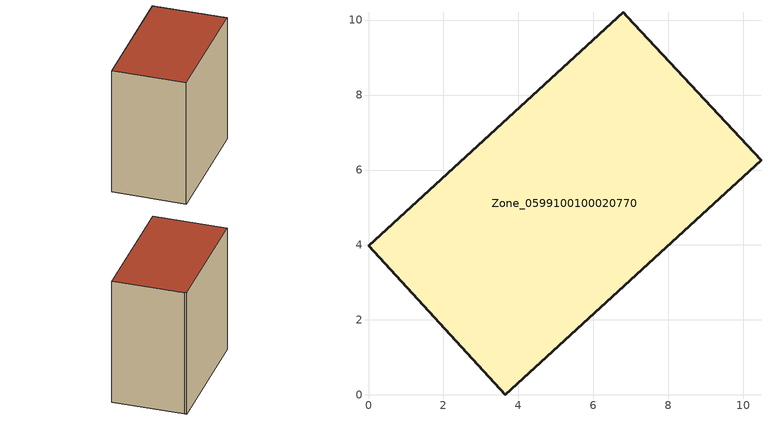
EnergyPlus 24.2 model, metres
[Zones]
Zone_0599100100020770
 floor ground (C_G): 0,3.98 6.8,10.21 6.9,10.09 10.47,6.26 3.65,0 z3.4
 wall outside (C_F): 3.65,0 10.47,6.26 6.9,10.09 6.8,10.21 0,3.98 3.65,0 z3.4:13.05
 roof outside (C_R): 6.8,10.21 0,3.98 3.65,0 10.47,6.26 6.9,10.09 z13.05
[BUILDING]
Pand.0599100100020770: North Axis=0; Terrain=City; Loads Convergence Tolerance Value=0.04; Temperature Convergence Tolerance Value=0.4; Solar Distribution=FullExterior; Maximum Number of Warmup Days=25; Minimum Number of Warmup Days=1
[Site:Location]
Rotterdam.The.Hague.AP_ZH_NLD Design_Conditions: Latitude=51.96; Longitude=4.45; Time Zone=1; Elevation=-4.5
[SITE:GROUNDTEMPERATURE:BUILDINGSURFACE]
18, 18, 18, 18, 18, 18, 18, 18, 18, 18, 18, 18
[MATERIAL] Thermal Absorptance=0.9; Solar Absorptance=0.7; Visible Absorptance=0.7
Name | Roughness | Thickness | Conductivity | Density | Specific Heat
G.TI.2015-2018 | MediumSmooth | 0.15 | 0.0428571 | 540 | 1210
F.TI.2015-2018 | Rough | 0.3 | 0.0666667 | 1920 | 840
R.TI.2015-2018 | MediumRough | 0.2 | 0.0333333 | 1500 | 1000
[CONSTRUCTION]
C_G: G.TI.2015-2018
C_F: F.TI.2015-2018
C_R: R.TI.2015-2018
[ZONE]
Zone_0599100100020770: Type=1; Multiplier=1; Ceiling Height=Autocalculate; Volume=Autocalculate; Floor Area=autocalculate; Part of Total Floor Area=Yes
[ZONEINFILTRATION:DESIGNFLOWRATE]
Infil_Zone_0599100100020770: Zone or ZoneList or Space or SpaceList=Zone_0599100100020770; Schedule=AlwaysOn; Design Flow Rate Calculation Method=Flow/Area; Flow Rate per Floor Area=0.0015; Constant Term Coefficient=1; Temperature Term Coefficient=0; Velocity Term Coefficient=0; Velocity Squared Term Coefficient=0
[HVACTEMPLATE:ZONE:IDEALLOADSAIRSYSTEM]
Zone_0599100100020770: Maximum Heating Supply Air Temperature=50; Minimum Cooling Supply Air Temperature=13; Maximum Heating Supply Air Humidity Ratio=0.0156; Minimum Cooling Supply Air Humidity Ratio=0.0077; Heating Limit=NoLimit; Cooling Limit=NoLimit; Dehumidification Control Type=ConstantSensibleHeatRatio; Cooling Sensible Heat Ratio=0.7; Dehumidification Setpoint=60; Humidification Control Type=None; Humidification Setpoint=30; Outdoor Air Method=None; Outdoor Air Flow Rate per Person=0.00944; Outdoor Air Flow Rate per Zone Floor Area=0; Outdoor Air Flow Rate per Zone=0; Demand Controlled Ventilation Type=None; Outdoor Air Economizer Type=NoEconomizer; Heat Recovery Type=None; Sensible Heat Recovery Effectiveness=0.7; Latent Heat Recovery Effectiveness=0.65
[ZONECONTROL:THERMOSTAT]
ThermostatControl_Zone_0599100100020770: Zone or ZoneList=Zone_0599100100020770; Control Type Schedule=DualSetpointControlType; Control 1=Thermostat_Zone_0599100100020770; Temperature Difference Between Cutout And Setpoint=0
[THERMOSTATSETPOINT:DUALSETPOINT]
Thermostat_Zone_0599100100020770: Heating Setpoint Temperature Schedule=HeatingSetpoint_Zone_0599100100020770; Cooling Setpoint Temperature Schedule=CoolingSetpoint_Zone_0599100100020770
[SCHEDULE:COMPACT]
HeatingSetpoint_Zone_0599100100020770: Through: 12/31, For: AllDays, Until: 24:00, 21
CoolingSetpoint_Zone_0599100100020770: Through: 12/31, For: AllDays, Until: 24:00, 24
DualSetpointControlType: Through: 12/31, For: AllDays, Until: 24:00, 4
AlwaysOn: Through: 12/31, For: AllDays, Until: 24:00, 1
